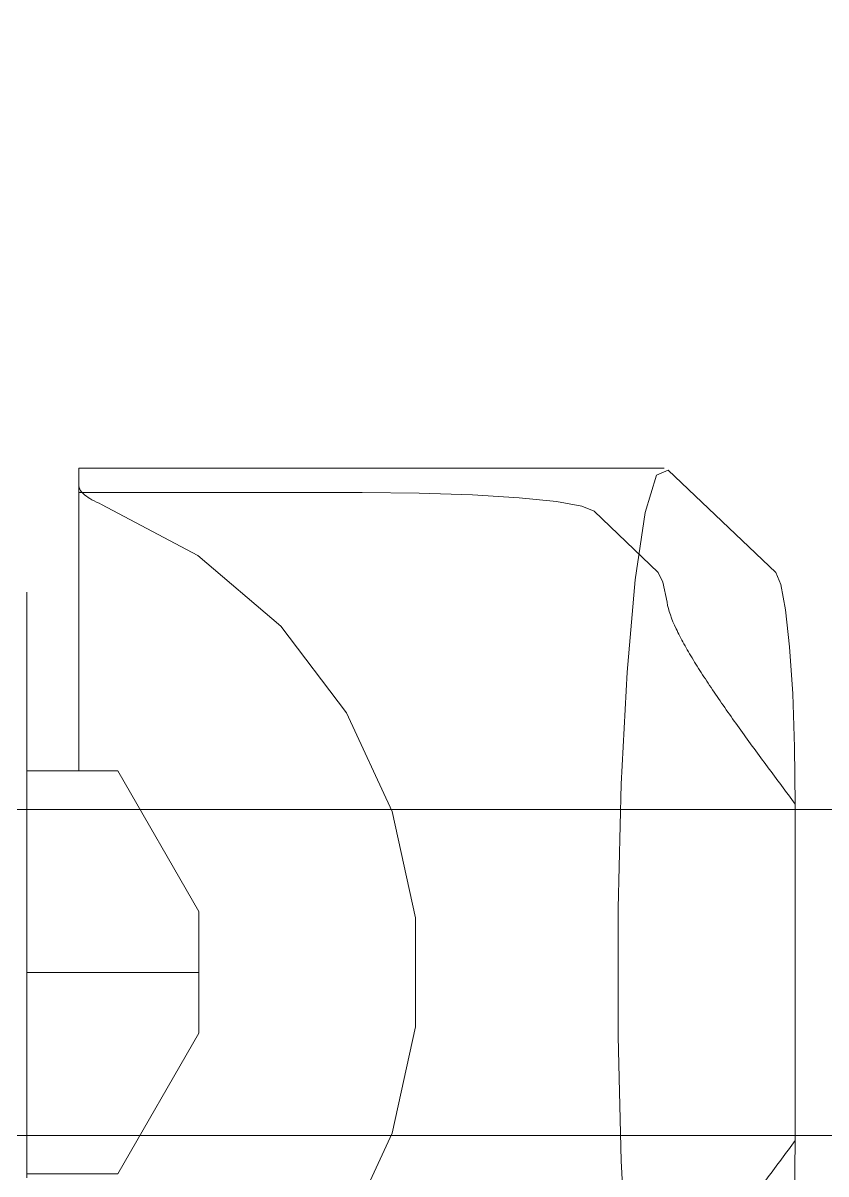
# Model space of a CAD drawing. Header units: metres. Extents: x 3856 to 4207, y -1118 to -691.
# Drawn here: x 3999.909 to 3999.9607, y -985.0033 to -984.9291 of the extents above; entities that cross this region are included whole.
import ezdxf

# ---------------------------------------------------------------- set-up
doc = ezdxf.new("R2010")
doc.units = ezdxf.units.M
doc.layers.add('Plumbing Fixtures', color=7, linetype='Continuous', lineweight=9)
doc.layers.add('Surface Pattern', color=7, linetype='Continuous', lineweight=9)

# ---------------------------------------------------------------- blocks, each defined once
blk = doc.blocks.new('PM4045551-Ducha-monocontrol-Palma-Pro - Ducha monocontrol Palma Pro-V229-IMPLANTACIÓN - KIT COMERCIAL')
at = {"layer": 'Plumbing Fixtures', "color": 253, "true_color": 0xaaaaaa}
for p, q in [((0.1145, -0.0065), (0.1145, -0.173239)), ((0.1355, -0.173239), (0.1355, -0.0065)), ((0.11201, -0.0475), (0.125, -0.0475)), ((0.11201, -0.053351), (0.11201, -0.0475)), ((0.125, -0.0475), (0.13799, -0.0475)), ((0.125, -0.050851), (0.125, -0.0475)), ((0.125, -0.058587), (0.125, -0.0475)), ((0.13799, -0.0475), (0.13799, -0.053351)), ((0.11201, -0.050851), (0.11201, -0.052315)), ((0.156354, -0.050851), (0.13799, -0.050851)), ((0.13799, -0.052315), (0.13799, -0.050851)), ((0.155929, -0.050851), (0.155929, -0.069103)), ((0.1575, -0.050851), (0.156354, -0.050851)), ((0.1575, -0.088557), (0.1575, -0.050851)), ((0.11201, -0.053351), (0.11201, -0.052315)), ((0.13799, -0.052315), (0.13799, -0.053351)), ((0.121079, -0.058587), (0.11201, -0.053351)), ((0.13799, -0.053351), (0.128921, -0.058587)), ((0.128921, -0.058587), (0.121079, -0.058587)), ((0.125, -0.058587), (0.121079, -0.058587)), ((0.128921, -0.058587), (0.125, -0.058587)), ((0.150784, -0.088177), (0.154736, -0.08404)), ((0.150784, -0.095742), (0.157376, -0.08882)), ((0.114159, -0.097), (0.135841, -0.097))]:
    blk.add_line(p, q, dxfattribs=at)
at = {"layer": 'Plumbing Fixtures', "color": 253, "true_color": 0xaaaaaa, "flags": 128}
for points in [[(0.125, -0.0475), (0.12402, -0.0475), (0.123042, -0.0475), (0.122067, -0.0475), (0.121097, -0.0475), (0.120133, -0.0475), (0.119176, -0.0475), (0.118229, -0.0475), (0.117293, -0.0475), (0.116369, -0.0475), (0.115459, -0.0475), (0.114564, -0.0475), (0.113686, -0.0475), (0.112826, -0.0475), (0.111986, -0.0475)], [(0.111763, -0.0475), (0.112598, -0.0475), (0.113452, -0.0475), (0.114326, -0.0475), (0.115216, -0.0475), (0.116122, -0.0475), (0.117042, -0.0475), (0.117975, -0.0475), (0.11892, -0.0475), (0.119874, -0.0475), (0.120836, -0.0475), (0.121805, -0.0475), (0.122779, -0.0475), (0.123756, -0.0475), (0.124735, -0.0475), (0.125, -0.0475)], [(0.14948, -0.0475), (0.149422, -0.0475), (0.149324, -0.0475), (0.149187, -0.0475), (0.149012, -0.0475), (0.148798, -0.0475), (0.148546, -0.0475), (0.148256, -0.0475), (0.147929, -0.0475), (0.147566, -0.0475), (0.147166, -0.0475), (0.146731, -0.0475), (0.146262, -0.0475), (0.145758, -0.0475), (0.145221, -0.0475), (0.144651, -0.0475), (0.144051, -0.0475), (0.143419, -0.0475), (0.142758, -0.0475), (0.142069, -0.0475), (0.141353, -0.0475), (0.14061, -0.0475), (0.139843, -0.0475), (0.139051, -0.0475), (0.138237, -0.0475), (0.137402, -0.0475), (0.136548, -0.0475), (0.135674, -0.0475), (0.134784, -0.0475), (0.133878, -0.0475), (0.132958, -0.0475), (0.132025, -0.0475), (0.13108, -0.0475), (0.130126, -0.0475), (0.129164, -0.0475), (0.128195, -0.0475), (0.127221, -0.0475), (0.126244, -0.0475), (0.125265, -0.0475), (0.125, -0.0475)], [(0.125, -0.0475), (0.12598, -0.0475), (0.126958, -0.0475), (0.127933, -0.0475), (0.128903, -0.0475), (0.129867, -0.0475), (0.130824, -0.0475), (0.131771, -0.0475), (0.132707, -0.0475), (0.133631, -0.0475), (0.134541, -0.0475), (0.135436, -0.0475), (0.136314, -0.0475), (0.137174, -0.0475), (0.138014, -0.0475), (0.138834, -0.0475), (0.139631, -0.0475), (0.140405, -0.0475), (0.141155, -0.0475), (0.141879, -0.0475), (0.142575, -0.0475), (0.143244, -0.0475), (0.143883, -0.0475), (0.144492, -0.0475), (0.14507, -0.0475), (0.145616, -0.0475), (0.146129, -0.0475), (0.146608, -0.0475), (0.147052, -0.0475), (0.147462, -0.0475), (0.147835, -0.0475), (0.148172, -0.0475), (0.148471, -0.0475), (0.148734, -0.0475), (0.148958, -0.0475), (0.149144, -0.0475), (0.149291, -0.0475), (0.149399, -0.0475), (0.149468, -0.0475), (0.149499, -0.0475)], [(0.094832, -0.052315), (0.09813, -0.058508), (0.10268, -0.063849), (0.10827, -0.068089), (0.114639, -0.07103), (0.121492, -0.072536), (0.128508, -0.072536), (0.135361, -0.07103), (0.14173, -0.068089), (0.14732, -0.063849), (0.15187, -0.058508), (0.155168, -0.052315)], [(0.154736, -0.08404), (0.155052, -0.083254), (0.155341, -0.081613), (0.155586, -0.079214), (0.155773, -0.076204), (0.155889, -0.072764), (0.155929, -0.069103)], [(0.157376, -0.08882), (0.157043, -0.088061), (0.154637, -0.087334), (0.150312, -0.086687), (0.144349, -0.086161), (0.137134, -0.08579), (0.129134, -0.085598), (0.120866, -0.085598), (0.112866, -0.08579), (0.105651, -0.086161), (0.099688, -0.086687), (0.095363, -0.087334), (0.092957, -0.088061), (0.092624, -0.08882)], [(0.148853, -0.088741), (0.150153, -0.088469), (0.150784, -0.088177)], [(0.099216, -0.095742), (0.09999, -0.096074), (0.101627, -0.096379), (0.104025, -0.096638), (0.10704, -0.096835), (0.110488, -0.096958), (0.114159, -0.097)], [(0.135841, -0.097), (0.139512, -0.096958), (0.14296, -0.096835), (0.145975, -0.096638), (0.148373, -0.096379), (0.15001, -0.096074), (0.150784, -0.095742)]]:
    blk.add_lwpolyline(points, dxfattribs=at)
at = {"layer": 'Plumbing Fixtures', "color": 253, "true_color": 0xaaaaaa}
blk.add_open_spline([(0.156354, -0.050851), (0.156263, -0.050851), (0.156074, -0.050916), (0.155769, -0.051203), (0.155458, -0.051665), (0.155263, -0.052083), (0.155168, -0.052315)], degree=3, dxfattribs=at)
for points, knots in [([(0.101147, -0.088741), (0.101663, -0.08882), (0.102508, -0.089137), (0.103816, -0.089814), (0.104687, -0.09032), (0.105399, -0.090767), (0.106131, -0.091233), (0.107065, -0.091857), (0.108212, -0.092652), (0.10977, -0.09376), (0.111754, -0.095209), (0.113354, -0.096408), (0.114159, -0.097)], [-1, -1, -1, -1, -0.833333, -0.75, -0.666667, -0.625, -0.583333, -0.5, -0.416667, -0.333333, -0.166667, 0, 0, 0, 0]), ([(0.135841, -0.097), (0.136646, -0.096408), (0.138246, -0.095209), (0.14023, -0.09376), (0.141788, -0.092652), (0.142935, -0.091857), (0.143869, -0.091233), (0.144601, -0.090767), (0.145136, -0.090432), (0.14566, -0.090117), (0.146348, -0.089729), (0.147491, -0.089137), (0.148337, -0.08882), (0.148853, -0.088741)], [-1, -1, -1, -1, -0.833333, -0.666667, -0.583333, -0.5, -0.416667, -0.375, -0.333333, -0.291667, -0.25, -0.166667, 0, 0, 0, 0])]:
    blk.add_open_spline(points, degree=3, knots=knots, dxfattribs=at)
blk = doc.blocks.new('EDIFICIO TIPO A_rvt-3-IMPLANTACIÓN - KIT COMERCIAL')
at = {"layer": 'Surface Pattern', "true_color": 0x808080}
h = blk.add_hatch(dxfattribs=at)
h.set_pattern_fill('FP_77', color=8, style=0, pattern_type=2)
h.set_pattern_definition([(180, (4000.791, 1042.612), (-7e-17, -0.566), []), (270, (4000.791, 1042.612), (0.566, 3e-17), [])])
h.paths.add_polyline_path([(3999.856761, -985.427345), (4001.356761, -985.427345), (4001.356761, -984.527345), (3999.856761, -984.527345), (3999.856761, -985.173838)])
h.paths.add_polyline_path([(4000.217943, -985.100295), (4000.099856, -985.090295), (4000.107988, -984.881795), (4000.241278, -984.890295), (4000.231732, -985.090295), (4000.221125, -985.100295)])
at = {"layer": 'Plumbing Fixtures', "lineweight": 9, "rotation": 90}
blk.add_blockref('PM4045551-Ducha-monocontrol-Palma-Pro - Ducha monocontrol Palma Pro-V229-IMPLANTACIÓN - KIT COMERCIAL', (3999.861761, -985.115295), dxfattribs=at)

msp = doc.modelspace()

# ---------------------------------------------------------------- block references
at = {"lineweight": 5}
msp.add_blockref('EDIFICIO TIPO A_rvt-3-IMPLANTACIÓN - KIT COMERCIAL', (0, 0), dxfattribs=at)

doc.saveas('drawing.dxf')
